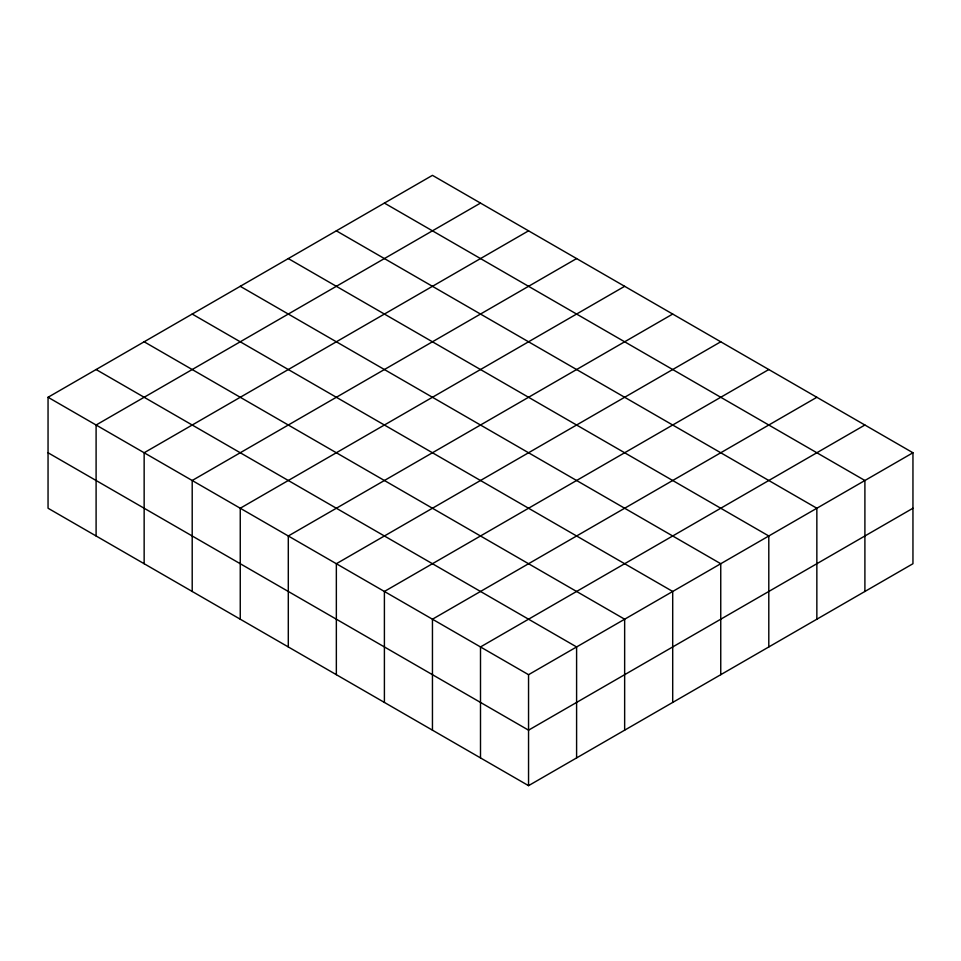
<?xml version="1.0" encoding="UTF-8"?>
<svg xmlns="http://www.w3.org/2000/svg" width="961" height="961" viewBox="0 0 961 961"><rect width="100%" height="100%" fill="white"/><g stroke="black" fill="none" stroke-linecap="round" stroke-linejoin="round"><path stroke-width="1.44" d="M48.05 397.277L432.45 175.346L912.95 452.763L912.95 563.723L528.55 785.654L48.05 508.237L48.05 397.277L528.55 674.694L912.95 452.763M480.5 203.083L96.1 425.014L96.1 535.986M528.55 230.832L144.15 452.763L144.15 563.723M576.6 258.569L192.2 480.5L192.2 591.471M624.65 286.306L240.25 508.237L240.25 619.208M672.7 314.055L288.3 535.986L288.3 646.945M720.75 341.792L336.35 563.723L336.35 674.694M768.8 369.529L384.4 591.459L384.4 702.431M816.85 397.277L432.45 619.208L432.45 730.168M864.9 425.014L480.5 646.945L480.5 757.917M912.95 508.237L528.55 730.168L48.05 452.763M384.4 203.083L864.9 480.5L864.9 591.471M336.35 230.832L816.85 508.237L816.85 619.208M288.3 258.569L768.8 535.986L768.8 646.945M240.25 286.306L720.75 563.723L720.75 674.694M192.2 314.055L672.7 591.459L672.7 702.431M144.15 341.792L624.65 619.208L624.65 730.168M96.1 369.529L576.6 646.945L576.6 757.917M528.55 674.694L528.55 785.654"/></g></svg>
